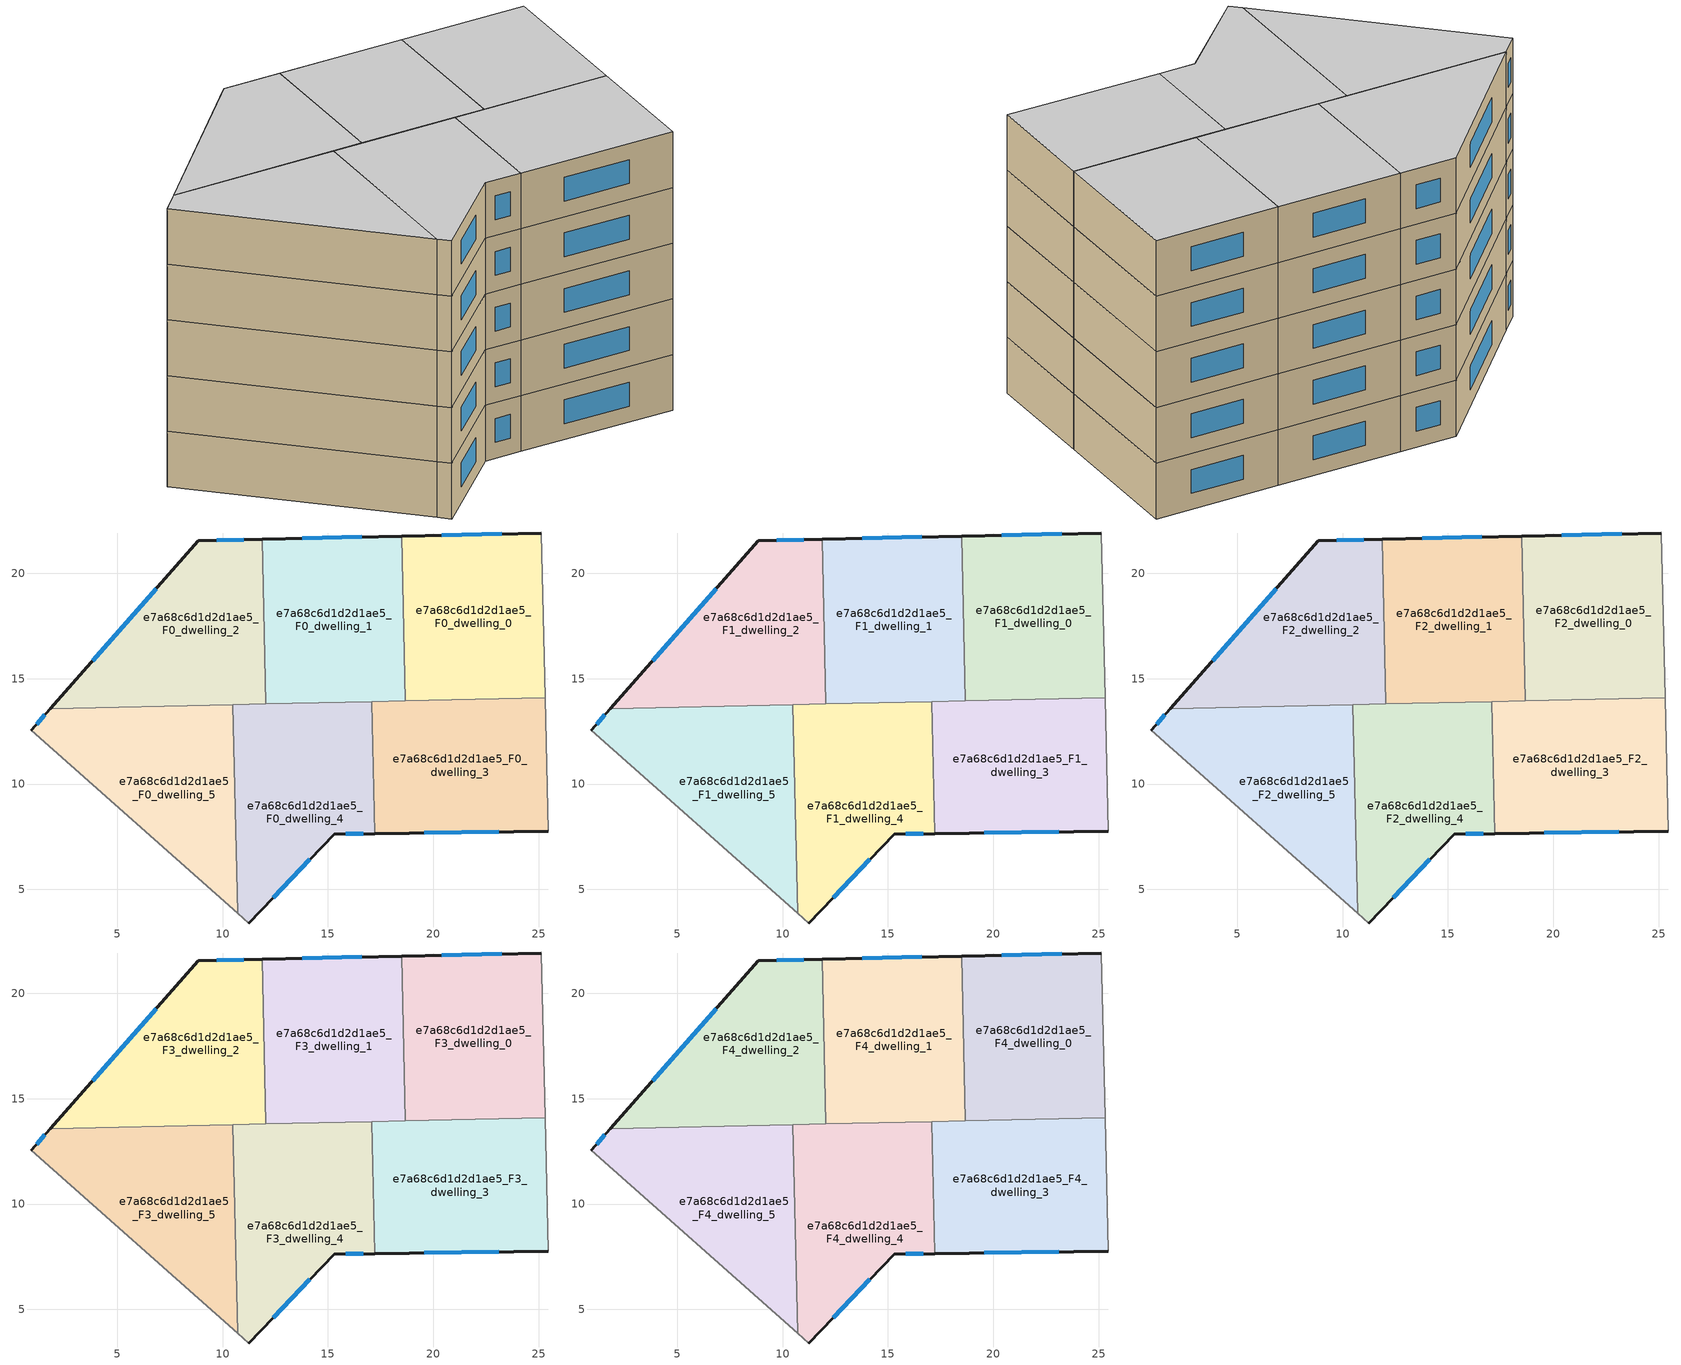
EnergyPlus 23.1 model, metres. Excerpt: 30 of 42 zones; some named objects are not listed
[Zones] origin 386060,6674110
e7a68c6d1d2d1ae5_F0_dwelling_0
 floor ground (EU_floor_Construction): 25.14,21.92 25.31,14.1 18.68,13.95 18.51,21.77 z0
 wall outside (EU_wall_Construction): 25.14,21.92 18.51,21.77 z0:3
 wall adiabatic (EU_wall_Construction): 25.31,14.1 25.14,21.92 z0:3
 wall to e7a68c6d1d2d1ae5_F0_dwelling_1 (EU_wall_Construction): 18.51,21.77 18.68,13.95 z0:3
 wall to e7a68c6d1d2d1ae5_F0_dwelling_3 (EU_wall_Construction): 18.68,13.95 25.31,14.1 z0:3
 window (EU_Window_Construction): 23.24,21.88 20.4,21.82 z0.86:2.14
e7a68c6d1d2d1ae5_F0_dwelling_1
 floor ground (EU_floor_Construction): 18.51,21.77 18.68,13.95 12.05,13.81 11.88,21.63 z0
 wall outside (EU_wall_Construction): 18.51,21.77 11.88,21.63 z0:3
 wall to e7a68c6d1d2d1ae5_F0_dwelling_2 (EU_wall_Construction): 11.88,21.63 12.05,13.81 z0:3
 wall to e7a68c6d1d2d1ae5_F0_dwelling_4 (EU_wall_Construction): 12.05,13.81 17.09,13.92 z0:3
 wall to e7a68c6d1d2d1ae5_F0_dwelling_3 (EU_wall_Construction): 17.09,13.92 18.68,13.95 z0:3
 window (EU_Window_Construction): 16.61,21.73 13.77,21.67 z0.86:2.14
e7a68c6d1d2d1ae5_F0_dwelling_2
 floor ground (EU_floor_Construction): 11.88,21.63 12.05,13.81 1.82,13.58 8.85,21.56 z0
 wall outside (EU_wall_Construction): 11.88,21.63 8.85,21.56 1.82,13.58 z0:3
 wall to e7a68c6d1d2d1ae5_F0_dwelling_5 (EU_wall_Construction): 1.82,13.58 10.49,13.77 z0:3
 wall to e7a68c6d1d2d1ae5_F0_dwelling_4 (EU_wall_Construction): 10.49,13.77 12.05,13.81 z0:3
 window (EU_Window_Construction): 6.84,19.28 3.83,15.86 / 11.01,21.61 9.71,21.58 z0.86:2.14
e7a68c6d1d2d1ae5_F0_dwelling_3
 floor ground (EU_floor_Construction): 25.31,14.1 25.45,7.76 17.23,7.65 17.09,13.92 z0
 wall outside (EU_wall_Construction): 17.23,7.65 25.45,7.76 z0:3
 wall adiabatic (EU_wall_Construction): 25.45,7.76 25.31,14.1 z0:3
 wall to e7a68c6d1d2d1ae5_F0_dwelling_4 (EU_wall_Construction): 17.09,13.92 17.23,7.65 z0:3
 window (EU_Window_Construction): 19.58,7.68 23.1,7.73 z0.86:2.14
e7a68c6d1d2d1ae5_F0_dwelling_4
 floor ground (EU_floor_Construction): 17.09,13.92 17.23,7.65 15.3,7.62 11.23,3.4 10.71,3.87 10.49,13.77 z0
 wall outside (EU_wall_Construction): 11.23,3.4 15.3,7.62 17.23,7.65 z0:3
 wall to e7a68c6d1d2d1ae5_F0_dwelling_5 (EU_wall_Construction): 10.49,13.77 10.71,3.87 z0:3
 wall adiabatic (EU_wall_Construction): 10.71,3.87 11.23,3.4 z0:3
 window (EU_Window_Construction): 15.85,7.63 16.68,7.64 / 12.4,4.61 14.14,6.42 z0.86:2.14
e7a68c6d1d2d1ae5_F0_dwelling_5
 floor ground (EU_floor_Construction): 10.49,13.77 10.71,3.87 0.92,12.56 1.82,13.58 z0
 wall outside (EU_wall_Construction): 1.82,13.58 0.92,12.56 z0:3
 wall adiabatic (EU_wall_Construction): 0.92,12.56 10.71,3.87 z0:3
 window (EU_Window_Construction): 1.56,13.29 1.18,12.85 z0.86:2.14
e7a68c6d1d2d1ae5_F1_dwelling_0
 floor to e7a68c6d1d2d1ae5_F0_dwelling_0 (EU_floor_Construction): 25.14,21.92 25.31,14.1 18.68,13.95 18.51,21.77 z3
 wall outside (EU_wall_Construction): 25.14,21.92 18.51,21.77 z3:6
 wall adiabatic (EU_wall_Construction): 25.31,14.1 25.14,21.92 z3:6
 wall to e7a68c6d1d2d1ae5_F1_dwelling_1 (EU_wall_Construction): 18.51,21.77 18.68,13.95 z3:6
 wall to e7a68c6d1d2d1ae5_F1_dwelling_3 (EU_wall_Construction): 18.68,13.95 25.31,14.1 z3:6
 window (EU_Window_Construction): 23.24,21.88 20.4,21.82 z3.86:5.14
e7a68c6d1d2d1ae5_F1_dwelling_1
 floor to e7a68c6d1d2d1ae5_F0_dwelling_1 (EU_floor_Construction): 18.51,21.77 18.68,13.95 12.05,13.81 11.88,21.63 z3
 wall outside (EU_wall_Construction): 18.51,21.77 11.88,21.63 z3:6
 wall to e7a68c6d1d2d1ae5_F1_dwelling_2 (EU_wall_Construction): 11.88,21.63 12.05,13.81 z3:6
 wall to e7a68c6d1d2d1ae5_F1_dwelling_4 (EU_wall_Construction): 12.05,13.81 17.09,13.92 z3:6
 wall to e7a68c6d1d2d1ae5_F1_dwelling_3 (EU_wall_Construction): 17.09,13.92 18.68,13.95 z3:6
 window (EU_Window_Construction): 16.61,21.73 13.77,21.67 z3.86:5.14
e7a68c6d1d2d1ae5_F1_dwelling_2
 floor to e7a68c6d1d2d1ae5_F0_dwelling_2 (EU_floor_Construction): 11.88,21.63 12.05,13.81 1.82,13.58 8.85,21.56 z3
 wall outside (EU_wall_Construction): 11.88,21.63 8.85,21.56 1.82,13.58 z3:6
 wall to e7a68c6d1d2d1ae5_F1_dwelling_5 (EU_wall_Construction): 1.82,13.58 10.49,13.77 z3:6
 wall to e7a68c6d1d2d1ae5_F1_dwelling_4 (EU_wall_Construction): 10.49,13.77 12.05,13.81 z3:6
 window (EU_Window_Construction): 6.84,19.28 3.83,15.86 / 11.01,21.61 9.71,21.58 z3.86:5.14
e7a68c6d1d2d1ae5_F1_dwelling_3
 floor to e7a68c6d1d2d1ae5_F0_dwelling_3 (EU_floor_Construction): 25.31,14.1 25.45,7.76 17.23,7.65 17.09,13.92 z3
 wall outside (EU_wall_Construction): 17.23,7.65 25.45,7.76 z3:6
 wall adiabatic (EU_wall_Construction): 25.45,7.76 25.31,14.1 z3:6
 wall to e7a68c6d1d2d1ae5_F1_dwelling_4 (EU_wall_Construction): 17.09,13.92 17.23,7.65 z3:6
 window (EU_Window_Construction): 19.58,7.68 23.1,7.73 z3.86:5.14
e7a68c6d1d2d1ae5_F1_dwelling_4
 floor to e7a68c6d1d2d1ae5_F0_dwelling_4 (EU_floor_Construction): 17.09,13.92 17.23,7.65 15.3,7.62 11.23,3.4 10.71,3.87 10.49,13.77 z3
 wall outside (EU_wall_Construction): 11.23,3.4 15.3,7.62 17.23,7.65 z3:6
 wall to e7a68c6d1d2d1ae5_F1_dwelling_5 (EU_wall_Construction): 10.49,13.77 10.71,3.87 z3:6
 wall adiabatic (EU_wall_Construction): 10.71,3.87 11.23,3.4 z3:6
 window (EU_Window_Construction): 15.85,7.63 16.68,7.64 / 12.4,4.61 14.14,6.42 z3.86:5.14
e7a68c6d1d2d1ae5_F1_dwelling_5
 floor to e7a68c6d1d2d1ae5_F0_dwelling_5 (EU_floor_Construction): 10.49,13.77 10.71,3.87 0.92,12.56 1.82,13.58 z3
 wall outside (EU_wall_Construction): 1.82,13.58 0.92,12.56 z3:6
 wall adiabatic (EU_wall_Construction): 0.92,12.56 10.71,3.87 z3:6
 window (EU_Window_Construction): 1.56,13.29 1.18,12.85 z3.86:5.14
e7a68c6d1d2d1ae5_F2_dwelling_0
 floor to e7a68c6d1d2d1ae5_F1_dwelling_0 (EU_floor_Construction): 25.14,21.92 25.31,14.1 18.68,13.95 18.51,21.77 z6
 wall outside (EU_wall_Construction): 25.14,21.92 18.51,21.77 z6:9
 wall adiabatic (EU_wall_Construction): 25.31,14.1 25.14,21.92 z6:9
 wall to e7a68c6d1d2d1ae5_F2_dwelling_1 (EU_wall_Construction): 18.51,21.77 18.68,13.95 z6:9
 wall to e7a68c6d1d2d1ae5_F2_dwelling_3 (EU_wall_Construction): 18.68,13.95 25.31,14.1 z6:9
 window (EU_Window_Construction): 23.24,21.88 20.4,21.82 z6.86:8.14
e7a68c6d1d2d1ae5_F2_dwelling_1
 floor to e7a68c6d1d2d1ae5_F1_dwelling_1 (EU_floor_Construction): 18.51,21.77 18.68,13.95 12.05,13.81 11.88,21.63 z6
 wall outside (EU_wall_Construction): 18.51,21.77 11.88,21.63 z6:9
 wall to e7a68c6d1d2d1ae5_F2_dwelling_2 (EU_wall_Construction): 11.88,21.63 12.05,13.81 z6:9
 wall to e7a68c6d1d2d1ae5_F2_dwelling_4 (EU_wall_Construction): 12.05,13.81 17.09,13.92 z6:9
 wall to e7a68c6d1d2d1ae5_F2_dwelling_3 (EU_wall_Construction): 17.09,13.92 18.68,13.95 z6:9
 window (EU_Window_Construction): 16.61,21.73 13.77,21.67 z6.86:8.14
e7a68c6d1d2d1ae5_F2_dwelling_2
 floor to e7a68c6d1d2d1ae5_F1_dwelling_2 (EU_floor_Construction): 11.88,21.63 12.05,13.81 1.82,13.58 8.85,21.56 z6
 wall outside (EU_wall_Construction): 11.88,21.63 8.85,21.56 1.82,13.58 z6:9
 wall to e7a68c6d1d2d1ae5_F2_dwelling_5 (EU_wall_Construction): 1.82,13.58 10.49,13.77 z6:9
 wall to e7a68c6d1d2d1ae5_F2_dwelling_4 (EU_wall_Construction): 10.49,13.77 12.05,13.81 z6:9
 window (EU_Window_Construction): 6.84,19.28 3.83,15.86 / 11.01,21.61 9.71,21.58 z6.86:8.14
e7a68c6d1d2d1ae5_F2_dwelling_3
 floor to e7a68c6d1d2d1ae5_F1_dwelling_3 (EU_floor_Construction): 25.31,14.1 25.45,7.76 17.23,7.65 17.09,13.92 z6
 wall outside (EU_wall_Construction): 17.23,7.65 25.45,7.76 z6:9
 wall adiabatic (EU_wall_Construction): 25.45,7.76 25.31,14.1 z6:9
 wall to e7a68c6d1d2d1ae5_F2_dwelling_4 (EU_wall_Construction): 17.09,13.92 17.23,7.65 z6:9
 window (EU_Window_Construction): 19.58,7.68 23.1,7.73 z6.86:8.14
e7a68c6d1d2d1ae5_F2_dwelling_4
 floor to e7a68c6d1d2d1ae5_F1_dwelling_4 (EU_floor_Construction): 17.09,13.92 17.23,7.65 15.3,7.62 11.23,3.4 10.71,3.87 10.49,13.77 z6
 wall outside (EU_wall_Construction): 11.23,3.4 15.3,7.62 17.23,7.65 z6:9
 wall to e7a68c6d1d2d1ae5_F2_dwelling_5 (EU_wall_Construction): 10.49,13.77 10.71,3.87 z6:9
 wall adiabatic (EU_wall_Construction): 10.71,3.87 11.23,3.4 z6:9
 window (EU_Window_Construction): 15.85,7.63 16.68,7.64 / 12.4,4.61 14.14,6.42 z6.86:8.14
e7a68c6d1d2d1ae5_F2_dwelling_5
 floor to e7a68c6d1d2d1ae5_F1_dwelling_5 (EU_floor_Construction): 10.49,13.77 10.71,3.87 0.92,12.56 1.82,13.58 z6
 wall outside (EU_wall_Construction): 1.82,13.58 0.92,12.56 z6:9
 wall adiabatic (EU_wall_Construction): 0.92,12.56 10.71,3.87 z6:9
 window (EU_Window_Construction): 1.56,13.29 1.18,12.85 z6.86:8.14
e7a68c6d1d2d1ae5_F3_dwelling_0
 floor to e7a68c6d1d2d1ae5_F2_dwelling_0 (EU_floor_Construction): 25.14,21.92 25.31,14.1 18.68,13.95 18.51,21.77 z9
 wall outside (EU_wall_Construction): 25.14,21.92 18.51,21.77 z9:12
 wall adiabatic (EU_wall_Construction): 25.31,14.1 25.14,21.92 z9:12
 wall to e7a68c6d1d2d1ae5_F3_dwelling_1 (EU_wall_Construction): 18.51,21.77 18.68,13.95 z9:12
 wall to e7a68c6d1d2d1ae5_F3_dwelling_3 (EU_wall_Construction): 18.68,13.95 25.31,14.1 z9:12
 window (EU_Window_Construction): 23.24,21.88 20.4,21.82 z9.86:11.14
e7a68c6d1d2d1ae5_F3_dwelling_1
 floor to e7a68c6d1d2d1ae5_F2_dwelling_1 (EU_floor_Construction): 18.51,21.77 18.68,13.95 12.05,13.81 11.88,21.63 z9
 wall outside (EU_wall_Construction): 18.51,21.77 11.88,21.63 z9:12
 wall to e7a68c6d1d2d1ae5_F3_dwelling_2 (EU_wall_Construction): 11.88,21.63 12.05,13.81 z9:12
 wall to e7a68c6d1d2d1ae5_F3_dwelling_4 (EU_wall_Construction): 12.05,13.81 17.09,13.92 z9:12
 wall to e7a68c6d1d2d1ae5_F3_dwelling_3 (EU_wall_Construction): 17.09,13.92 18.68,13.95 z9:12
 window (EU_Window_Construction): 16.61,21.73 13.77,21.67 z9.86:11.14
e7a68c6d1d2d1ae5_F3_dwelling_2
 floor to e7a68c6d1d2d1ae5_F2_dwelling_2 (EU_floor_Construction): 11.88,21.63 12.05,13.81 1.82,13.58 8.85,21.56 z9
 wall outside (EU_wall_Construction): 11.88,21.63 8.85,21.56 1.82,13.58 z9:12
 wall to e7a68c6d1d2d1ae5_F3_dwelling_5 (EU_wall_Construction): 1.82,13.58 10.49,13.77 z9:12
 wall to e7a68c6d1d2d1ae5_F3_dwelling_4 (EU_wall_Construction): 10.49,13.77 12.05,13.81 z9:12
 window (EU_Window_Construction): 6.84,19.28 3.83,15.86 / 11.01,21.61 9.71,21.58 z9.86:11.14
e7a68c6d1d2d1ae5_F3_dwelling_3
 floor to e7a68c6d1d2d1ae5_F2_dwelling_3 (EU_floor_Construction): 25.31,14.1 25.45,7.76 17.23,7.65 17.09,13.92 z9
 wall outside (EU_wall_Construction): 17.23,7.65 25.45,7.76 z9:12
 wall adiabatic (EU_wall_Construction): 25.45,7.76 25.31,14.1 z9:12
 wall to e7a68c6d1d2d1ae5_F3_dwelling_4 (EU_wall_Construction): 17.09,13.92 17.23,7.65 z9:12
 window (EU_Window_Construction): 19.58,7.68 23.1,7.73 z9.86:11.14
e7a68c6d1d2d1ae5_F3_dwelling_4
 floor to e7a68c6d1d2d1ae5_F2_dwelling_4 (EU_floor_Construction): 17.09,13.92 17.23,7.65 15.3,7.62 11.23,3.4 10.71,3.87 10.49,13.77 z9
 wall outside (EU_wall_Construction): 11.23,3.4 15.3,7.62 17.23,7.65 z9:12
 wall to e7a68c6d1d2d1ae5_F3_dwelling_5 (EU_wall_Construction): 10.49,13.77 10.71,3.87 z9:12
 wall adiabatic (EU_wall_Construction): 10.71,3.87 11.23,3.4 z9:12
 window (EU_Window_Construction): 15.85,7.63 16.68,7.64 / 12.4,4.61 14.14,6.42 z9.86:11.14
e7a68c6d1d2d1ae5_F3_dwelling_5
 floor to e7a68c6d1d2d1ae5_F2_dwelling_5 (EU_floor_Construction): 10.49,13.77 10.71,3.87 0.92,12.56 1.82,13.58 z9
 wall outside (EU_wall_Construction): 1.82,13.58 0.92,12.56 z9:12
 wall adiabatic (EU_wall_Construction): 0.92,12.56 10.71,3.87 z9:12
 window (EU_Window_Construction): 1.56,13.29 1.18,12.85 z9.86:11.14
e7a68c6d1d2d1ae5_F4_dwelling_0
 floor to e7a68c6d1d2d1ae5_F3_dwelling_0 (EU_floor_Construction): 25.14,21.92 25.31,14.1 18.68,13.95 18.51,21.77 z12
 wall outside (EU_wall_Construction): 25.14,21.92 18.51,21.77 z12:15
 wall adiabatic (EU_wall_Construction): 25.31,14.1 25.14,21.92 z12:15
 wall to e7a68c6d1d2d1ae5_F4_dwelling_1 (EU_wall_Construction): 18.51,21.77 18.68,13.95 z12:15
 wall to e7a68c6d1d2d1ae5_F4_dwelling_3 (EU_wall_Construction): 18.68,13.95 25.31,14.1 z12:15
 window (EU_Window_Construction): 23.24,21.88 20.4,21.82 z12.86:14.14
 ceiling to e7a68c6d1d2d1ae5_F5_dwelling_0 (EU_floor_Construction): 25.31,14.1 25.14,21.92 18.51,21.77 18.68,13.95 z15
e7a68c6d1d2d1ae5_F4_dwelling_1
 floor to e7a68c6d1d2d1ae5_F3_dwelling_1 (EU_floor_Construction): 18.51,21.77 18.68,13.95 12.05,13.81 11.88,21.63 z12
 wall outside (EU_wall_Construction): 18.51,21.77 11.88,21.63 z12:15
 wall to e7a68c6d1d2d1ae5_F4_dwelling_2 (EU_wall_Construction): 11.88,21.63 12.05,13.81 z12:15
 wall to e7a68c6d1d2d1ae5_F4_dwelling_4 (EU_wall_Construction): 12.05,13.81 17.09,13.92 z12:15
 wall to e7a68c6d1d2d1ae5_F4_dwelling_3 (EU_wall_Construction): 17.09,13.92 18.68,13.95 z12:15
 window (EU_Window_Construction): 16.61,21.73 13.77,21.67 z12.86:14.14
 ceiling to e7a68c6d1d2d1ae5_F5_dwelling_1 (EU_floor_Construction): 18.68,13.95 18.51,21.77 11.88,21.63 12.05,13.81 z15
e7a68c6d1d2d1ae5_F4_dwelling_2
 floor to e7a68c6d1d2d1ae5_F3_dwelling_2 (EU_floor_Construction): 11.88,21.63 12.05,13.81 1.82,13.58 8.85,21.56 z12
 wall outside (EU_wall_Construction): 11.88,21.63 8.85,21.56 1.82,13.58 z12:15
 wall to e7a68c6d1d2d1ae5_F4_dwelling_5 (EU_wall_Construction): 1.82,13.58 10.49,13.77 z12:15
 wall to e7a68c6d1d2d1ae5_F4_dwelling_4 (EU_wall_Construction): 10.49,13.77 12.05,13.81 z12:15
 window (EU_Window_Construction): 6.84,19.28 3.83,15.86 / 11.01,21.61 9.71,21.58 z12.86:14.14
 ceiling to e7a68c6d1d2d1ae5_F5_dwelling_2 (EU_floor_Construction): 12.05,13.81 11.88,21.63 8.85,21.56 1.82,13.58 z15
e7a68c6d1d2d1ae5_F4_dwelling_3
 floor to e7a68c6d1d2d1ae5_F3_dwelling_3 (EU_floor_Construction): 25.31,14.1 25.45,7.76 17.23,7.65 17.09,13.92 z12
 wall outside (EU_wall_Construction): 17.23,7.65 25.45,7.76 z12:15
 wall adiabatic (EU_wall_Construction): 25.45,7.76 25.31,14.1 z12:15
 wall to e7a68c6d1d2d1ae5_F4_dwelling_4 (EU_wall_Construction): 17.09,13.92 17.23,7.65 z12:15
 window (EU_Window_Construction): 19.58,7.68 23.1,7.73 z12.86:14.14
 ceiling to e7a68c6d1d2d1ae5_F5_dwelling_3 (EU_floor_Construction): 25.45,7.76 25.31,14.1 17.09,13.92 17.23,7.65 z15
e7a68c6d1d2d1ae5_F4_dwelling_4
 floor to e7a68c6d1d2d1ae5_F3_dwelling_4 (EU_floor_Construction): 17.09,13.92 17.23,7.65 15.3,7.62 11.23,3.4 10.71,3.87 10.49,13.77 z12
 wall outside (EU_wall_Construction): 11.23,3.4 15.3,7.62 17.23,7.65 z12:15
 wall to e7a68c6d1d2d1ae5_F4_dwelling_5 (EU_wall_Construction): 10.49,13.77 10.71,3.87 z12:15
 wall adiabatic (EU_wall_Construction): 10.71,3.87 11.23,3.4 z12:15
 window (EU_Window_Construction): 15.85,7.63 16.68,7.64 / 12.4,4.61 14.14,6.42 z12.86:14.14
 ceiling to e7a68c6d1d2d1ae5_F5_dwelling_4 (EU_floor_Construction): 17.23,7.65 17.09,13.92 10.49,13.77 10.71,3.87 11.23,3.4 15.3,7.62 z15
e7a68c6d1d2d1ae5_F4_dwelling_5
 floor to e7a68c6d1d2d1ae5_F3_dwelling_5 (EU_floor_Construction): 10.49,13.77 10.71,3.87 0.92,12.56 1.82,13.58 z12
 wall outside (EU_wall_Construction): 1.82,13.58 0.92,12.56 z12:15
 wall adiabatic (EU_wall_Construction): 0.92,12.56 10.71,3.87 z12:15
 window (EU_Window_Construction): 1.56,13.29 1.18,12.85 z12.86:14.14
 ceiling to e7a68c6d1d2d1ae5_F5_dwelling_5 (EU_floor_Construction): 10.71,3.87 10.49,13.77 1.82,13.58 0.92,12.56 z15
[Building]
EU S2 Campaign: North Axis=0; Terrain=City; Solar Distribution=FullExterior
[Site:Location]
Helsinki-Vantaa.AP: Latitude=60.317; Longitude=24.963; Time Zone=2; Elevation=54.6
[SizingPeriod:WeatherFileDays]
AnnualSizingPeriod: Begin Month=1; Begin Day of Month=1; End Month=12; End Day of Month=31; Day of Week for Start Day=Monday; Use Weather File Daylight Saving Period=No; Use Weather File Rain and Snow Indicators=No
[MATERIAL]
EU_InternalMass_Material: Roughness=MediumRough; Thickness=0.1; Conductivity=1; Density=1800; Specific Heat=900; Thermal Absorptance=0.9; Solar Absorptance=0.7; Visible Absorptance=0.7
[MATERIAL:NOMASS] Roughness=MediumRough; Thermal Absorptance=0.9; Solar Absorptance=0.7; Visible Absorptance=0.7
Name | Thermal Resistance
EU_wall_NoMass | 1.10183
EU_floor_NoMass | 1.70606
[WINDOWMATERIAL:SIMPLEGLAZINGSYSTEM]
EU_Window_SimpleGlazing: UFactor=3.11035; Solar Heat Gain Coefficient=0.8; Visible Transmittance=0.8
[CONSTRUCTION]
EU_wall_Construction: EU_wall_NoMass
EU_floor_Construction: EU_floor_NoMass
EU_Window_Construction: EU_Window_SimpleGlazing
EU_InternalMass_Construction: EU_InternalMass_Material
[ZONE] Type=1; Multiplier=1; Ceiling Height=autocalculate; Floor Area=autocalculate; Part of Total Floor Area=Yes
Name | Volume
e7a68c6d1d2d1ae5_F0_dwelling_0; e7a68c6d1d2d1ae5_F1_dwelling_0; e7a68c6d1d2d1ae5_F2_dwelling_0; e7a68c6d1d2d1ae5_F3_dwelling_0; e7a68c6d1d2d1ae5_F4_dwelling_0; e7a68c6d1d2d1ae5_F0_dwelling_5; e7a68c6d1d2d1ae5_F1_dwelling_5; e7a68c6d1d2d1ae5_F2_dwelling_5; e7a68c6d1d2d1ae5_F3_dwelling_5; e7a68c6d1d2d1ae5_F4_dwelling_5 | 155.651
e7a68c6d1d2d1ae5_F0_dwelling_1; e7a68c6d1d2d1ae5_F1_dwelling_1; e7a68c6d1d2d1ae5_F2_dwelling_1; e7a68c6d1d2d1ae5_F3_dwelling_1; e7a68c6d1d2d1ae5_F4_dwelling_1 | 155.661
e7a68c6d1d2d1ae5_F0_dwelling_2; e7a68c6d1d2d1ae5_F1_dwelling_2; e7a68c6d1d2d1ae5_F2_dwelling_2; e7a68c6d1d2d1ae5_F3_dwelling_2; e7a68c6d1d2d1ae5_F4_dwelling_2; e7a68c6d1d2d1ae5_F0_dwelling_4; e7a68c6d1d2d1ae5_F1_dwelling_4; e7a68c6d1d2d1ae5_F2_dwelling_4; e7a68c6d1d2d1ae5_F3_dwelling_4; e7a68c6d1d2d1ae5_F4_dwelling_4 | 155.667
e7a68c6d1d2d1ae5_F0_dwelling_3; e7a68c6d1d2d1ae5_F1_dwelling_3; e7a68c6d1d2d1ae5_F2_dwelling_3; e7a68c6d1d2d1ae5_F3_dwelling_3; e7a68c6d1d2d1ae5_F4_dwelling_3 | 155.659
[INTERNALMASS] Construction=EU_InternalMass_Construction
Name | Zone or ZoneList | Surface Area
e7a68c6d1d2d1ae5_F0_dwelling_0_EU_InternalMass | e7a68c6d1d2d1ae5_F0_dwelling_0 | 51.8834
e7a68c6d1d2d1ae5_F0_dwelling_1_EU_InternalMass | e7a68c6d1d2d1ae5_F0_dwelling_1 | 51.8866
e7a68c6d1d2d1ae5_F0_dwelling_2_EU_InternalMass | e7a68c6d1d2d1ae5_F0_dwelling_2 | 51.8892
e7a68c6d1d2d1ae5_F0_dwelling_3_EU_InternalMass | e7a68c6d1d2d1ae5_F0_dwelling_3 | 51.8865
e7a68c6d1d2d1ae5_F0_dwelling_4_EU_InternalMass | e7a68c6d1d2d1ae5_F0_dwelling_4 | 51.8896
e7a68c6d1d2d1ae5_F0_dwelling_5_EU_InternalMass | e7a68c6d1d2d1ae5_F0_dwelling_5 | 51.8835
e7a68c6d1d2d1ae5_F1_dwelling_0_EU_InternalMass | e7a68c6d1d2d1ae5_F1_dwelling_0 | 51.8834
e7a68c6d1d2d1ae5_F1_dwelling_1_EU_InternalMass | e7a68c6d1d2d1ae5_F1_dwelling_1 | 51.8866
e7a68c6d1d2d1ae5_F1_dwelling_2_EU_InternalMass | e7a68c6d1d2d1ae5_F1_dwelling_2 | 51.8892
e7a68c6d1d2d1ae5_F1_dwelling_3_EU_InternalMass | e7a68c6d1d2d1ae5_F1_dwelling_3 | 51.8865
e7a68c6d1d2d1ae5_F1_dwelling_4_EU_InternalMass | e7a68c6d1d2d1ae5_F1_dwelling_4 | 51.8896
e7a68c6d1d2d1ae5_F1_dwelling_5_EU_InternalMass | e7a68c6d1d2d1ae5_F1_dwelling_5 | 51.8835
e7a68c6d1d2d1ae5_F2_dwelling_0_EU_InternalMass | e7a68c6d1d2d1ae5_F2_dwelling_0 | 51.8834
e7a68c6d1d2d1ae5_F2_dwelling_1_EU_InternalMass | e7a68c6d1d2d1ae5_F2_dwelling_1 | 51.8866
e7a68c6d1d2d1ae5_F2_dwelling_2_EU_InternalMass | e7a68c6d1d2d1ae5_F2_dwelling_2 | 51.8892
e7a68c6d1d2d1ae5_F2_dwelling_3_EU_InternalMass | e7a68c6d1d2d1ae5_F2_dwelling_3 | 51.8865
e7a68c6d1d2d1ae5_F2_dwelling_4_EU_InternalMass | e7a68c6d1d2d1ae5_F2_dwelling_4 | 51.8896
e7a68c6d1d2d1ae5_F2_dwelling_5_EU_InternalMass | e7a68c6d1d2d1ae5_F2_dwelling_5 | 51.8835
e7a68c6d1d2d1ae5_F3_dwelling_0_EU_InternalMass | e7a68c6d1d2d1ae5_F3_dwelling_0 | 51.8834
e7a68c6d1d2d1ae5_F3_dwelling_1_EU_InternalMass | e7a68c6d1d2d1ae5_F3_dwelling_1 | 51.8866
e7a68c6d1d2d1ae5_F3_dwelling_2_EU_InternalMass | e7a68c6d1d2d1ae5_F3_dwelling_2 | 51.8892
e7a68c6d1d2d1ae5_F3_dwelling_3_EU_InternalMass | e7a68c6d1d2d1ae5_F3_dwelling_3 | 51.8865
e7a68c6d1d2d1ae5_F3_dwelling_4_EU_InternalMass | e7a68c6d1d2d1ae5_F3_dwelling_4 | 51.8896
e7a68c6d1d2d1ae5_F3_dwelling_5_EU_InternalMass | e7a68c6d1d2d1ae5_F3_dwelling_5 | 51.8835
e7a68c6d1d2d1ae5_F4_dwelling_0_EU_InternalMass | e7a68c6d1d2d1ae5_F4_dwelling_0 | 51.8834
e7a68c6d1d2d1ae5_F4_dwelling_1_EU_InternalMass | e7a68c6d1d2d1ae5_F4_dwelling_1 | 51.8866
e7a68c6d1d2d1ae5_F4_dwelling_2_EU_InternalMass | e7a68c6d1d2d1ae5_F4_dwelling_2 | 51.8892
e7a68c6d1d2d1ae5_F4_dwelling_3_EU_InternalMass | e7a68c6d1d2d1ae5_F4_dwelling_3 | 51.8865
e7a68c6d1d2d1ae5_F4_dwelling_4_EU_InternalMass | e7a68c6d1d2d1ae5_F4_dwelling_4 | 51.8896
e7a68c6d1d2d1ae5_F4_dwelling_5_EU_InternalMass | e7a68c6d1d2d1ae5_F4_dwelling_5 | 51.8835
[OTHEREQUIPMENT] Fuel Type=Electricity; Design Level Calculation Method=Watts/Area; Power per Zone Floor Area=1; Fraction Latent=0; Fraction Radiant=0; Fraction Lost=0; Carbon Dioxide Generation Rate=0; EndUse Subcategory=EU_Step8_InternalGains
Name | Zone or ZoneList or Space or SpaceList | Schedule
EU_Step8_InternalGain_e7a68c6d1d2d1ae5_F0_dwelling_0_f000 | e7a68c6d1d2d1ae5_F0_dwelling_0 | EU_Step8_GainSchedule_e7a68c6d1d2d1ae5_F0_dwelling_0_f000
EU_Step8_InternalGain_e7a68c6d1d2d1ae5_F0_dwelling_1_f000 | e7a68c6d1d2d1ae5_F0_dwelling_1 | EU_Step8_GainSchedule_e7a68c6d1d2d1ae5_F0_dwelling_1_f000
EU_Step8_InternalGain_e7a68c6d1d2d1ae5_F0_dwelling_2_f000 | e7a68c6d1d2d1ae5_F0_dwelling_2 | EU_Step8_GainSchedule_e7a68c6d1d2d1ae5_F0_dwelling_2_f000
EU_Step8_InternalGain_e7a68c6d1d2d1ae5_F0_dwelling_3_f000 | e7a68c6d1d2d1ae5_F0_dwelling_3 | EU_Step8_GainSchedule_e7a68c6d1d2d1ae5_F0_dwelling_3_f000
EU_Step8_InternalGain_e7a68c6d1d2d1ae5_F0_dwelling_4_f000 | e7a68c6d1d2d1ae5_F0_dwelling_4 | EU_Step8_GainSchedule_e7a68c6d1d2d1ae5_F0_dwelling_4_f000
EU_Step8_InternalGain_e7a68c6d1d2d1ae5_F0_dwelling_5_f000 | e7a68c6d1d2d1ae5_F0_dwelling_5 | EU_Step8_GainSchedule_e7a68c6d1d2d1ae5_F0_dwelling_5_f000
EU_Step8_InternalGain_e7a68c6d1d2d1ae5_F1_dwelling_0_f000 | e7a68c6d1d2d1ae5_F1_dwelling_0 | EU_Step8_GainSchedule_e7a68c6d1d2d1ae5_F1_dwelling_0_f000
EU_Step8_InternalGain_e7a68c6d1d2d1ae5_F1_dwelling_1_f000 | e7a68c6d1d2d1ae5_F1_dwelling_1 | EU_Step8_GainSchedule_e7a68c6d1d2d1ae5_F1_dwelling_1_f000
EU_Step8_InternalGain_e7a68c6d1d2d1ae5_F1_dwelling_2_f000 | e7a68c6d1d2d1ae5_F1_dwelling_2 | EU_Step8_GainSchedule_e7a68c6d1d2d1ae5_F1_dwelling_2_f000
EU_Step8_InternalGain_e7a68c6d1d2d1ae5_F1_dwelling_3_f000 | e7a68c6d1d2d1ae5_F1_dwelling_3 | EU_Step8_GainSchedule_e7a68c6d1d2d1ae5_F1_dwelling_3_f000
EU_Step8_InternalGain_e7a68c6d1d2d1ae5_F1_dwelling_4_f000 | e7a68c6d1d2d1ae5_F1_dwelling_4 | EU_Step8_GainSchedule_e7a68c6d1d2d1ae5_F1_dwelling_4_f000
EU_Step8_InternalGain_e7a68c6d1d2d1ae5_F1_dwelling_5_f000 | e7a68c6d1d2d1ae5_F1_dwelling_5 | EU_Step8_GainSchedule_e7a68c6d1d2d1ae5_F1_dwelling_5_f000
EU_Step8_InternalGain_e7a68c6d1d2d1ae5_F2_dwelling_0_f000 | e7a68c6d1d2d1ae5_F2_dwelling_0 | EU_Step8_GainSchedule_e7a68c6d1d2d1ae5_F2_dwelling_0_f000
EU_Step8_InternalGain_e7a68c6d1d2d1ae5_F2_dwelling_1_f000 | e7a68c6d1d2d1ae5_F2_dwelling_1 | EU_Step8_GainSchedule_e7a68c6d1d2d1ae5_F2_dwelling_1_f000
EU_Step8_InternalGain_e7a68c6d1d2d1ae5_F2_dwelling_2_f000 | e7a68c6d1d2d1ae5_F2_dwelling_2 | EU_Step8_GainSchedule_e7a68c6d1d2d1ae5_F2_dwelling_2_f000
EU_Step8_InternalGain_e7a68c6d1d2d1ae5_F2_dwelling_3_f000 | e7a68c6d1d2d1ae5_F2_dwelling_3 | EU_Step8_GainSchedule_e7a68c6d1d2d1ae5_F2_dwelling_3_f000
EU_Step8_InternalGain_e7a68c6d1d2d1ae5_F2_dwelling_4_f000 | e7a68c6d1d2d1ae5_F2_dwelling_4 | EU_Step8_GainSchedule_e7a68c6d1d2d1ae5_F2_dwelling_4_f000
EU_Step8_InternalGain_e7a68c6d1d2d1ae5_F2_dwelling_5_f000 | e7a68c6d1d2d1ae5_F2_dwelling_5 | EU_Step8_GainSchedule_e7a68c6d1d2d1ae5_F2_dwelling_5_f000
EU_Step8_InternalGain_e7a68c6d1d2d1ae5_F3_dwelling_0_f000 | e7a68c6d1d2d1ae5_F3_dwelling_0 | EU_Step8_GainSchedule_e7a68c6d1d2d1ae5_F3_dwelling_0_f000
EU_Step8_InternalGain_e7a68c6d1d2d1ae5_F3_dwelling_1_f000 | e7a68c6d1d2d1ae5_F3_dwelling_1 | EU_Step8_GainSchedule_e7a68c6d1d2d1ae5_F3_dwelling_1_f000
EU_Step8_InternalGain_e7a68c6d1d2d1ae5_F3_dwelling_2_f000 | e7a68c6d1d2d1ae5_F3_dwelling_2 | EU_Step8_GainSchedule_e7a68c6d1d2d1ae5_F3_dwelling_2_f000
EU_Step8_InternalGain_e7a68c6d1d2d1ae5_F3_dwelling_3_f000 | e7a68c6d1d2d1ae5_F3_dwelling_3 | EU_Step8_GainSchedule_e7a68c6d1d2d1ae5_F3_dwelling_3_f000
EU_Step8_InternalGain_e7a68c6d1d2d1ae5_F3_dwelling_4_f000 | e7a68c6d1d2d1ae5_F3_dwelling_4 | EU_Step8_GainSchedule_e7a68c6d1d2d1ae5_F3_dwelling_4_f000
EU_Step8_InternalGain_e7a68c6d1d2d1ae5_F3_dwelling_5_f000 | e7a68c6d1d2d1ae5_F3_dwelling_5 | EU_Step8_GainSchedule_e7a68c6d1d2d1ae5_F3_dwelling_5_f000
EU_Step8_InternalGain_e7a68c6d1d2d1ae5_F4_dwelling_0_f000 | e7a68c6d1d2d1ae5_F4_dwelling_0 | EU_Step8_GainSchedule_e7a68c6d1d2d1ae5_F4_dwelling_0_f000
EU_Step8_InternalGain_e7a68c6d1d2d1ae5_F4_dwelling_1_f000 | e7a68c6d1d2d1ae5_F4_dwelling_1 | EU_Step8_GainSchedule_e7a68c6d1d2d1ae5_F4_dwelling_1_f000
EU_Step8_InternalGain_e7a68c6d1d2d1ae5_F4_dwelling_2_f000 | e7a68c6d1d2d1ae5_F4_dwelling_2 | EU_Step8_GainSchedule_e7a68c6d1d2d1ae5_F4_dwelling_2_f000
EU_Step8_InternalGain_e7a68c6d1d2d1ae5_F4_dwelling_3_f000 | e7a68c6d1d2d1ae5_F4_dwelling_3 | EU_Step8_GainSchedule_e7a68c6d1d2d1ae5_F4_dwelling_3_f000
EU_Step8_InternalGain_e7a68c6d1d2d1ae5_F4_dwelling_4_f000 | e7a68c6d1d2d1ae5_F4_dwelling_4 | EU_Step8_GainSchedule_e7a68c6d1d2d1ae5_F4_dwelling_4_f000
EU_Step8_InternalGain_e7a68c6d1d2d1ae5_F4_dwelling_5_f000 | e7a68c6d1d2d1ae5_F4_dwelling_5 | EU_Step8_GainSchedule_e7a68c6d1d2d1ae5_F4_dwelling_5_f000
[ZONEVENTILATION:DESIGNFLOWRATE] Schedule=EU_AlwaysOn; Design Flow Rate Calculation Method=AirChanges/Hour; Air Changes per Hour=0.756316; Ventilation Type=Natural; Fan Pressure Rise=0; Fan Total Efficiency=1; Constant Term Coefficient=1; Temperature Term Coefficient=0; Velocity Term Coefficient=0; Velocity Squared Term Coefficient=0; Minimum Indoor Temperature=-100; Maximum Indoor Temperature=100; Delta Temperature=-100; Minimum Outdoor Temperature=-100; Maximum Outdoor Temperature=100; Maximum Wind Speed=40
Name | Zone or ZoneList or Space or SpaceList
EU_ConstantAir_e7a68c6d1d2d1ae5_F0_dwelling_0 | e7a68c6d1d2d1ae5_F0_dwelling_0
EU_ConstantAir_e7a68c6d1d2d1ae5_F0_dwelling_1 | e7a68c6d1d2d1ae5_F0_dwelling_1
EU_ConstantAir_e7a68c6d1d2d1ae5_F0_dwelling_2 | e7a68c6d1d2d1ae5_F0_dwelling_2
EU_ConstantAir_e7a68c6d1d2d1ae5_F0_dwelling_3 | e7a68c6d1d2d1ae5_F0_dwelling_3
EU_ConstantAir_e7a68c6d1d2d1ae5_F0_dwelling_4 | e7a68c6d1d2d1ae5_F0_dwelling_4
EU_ConstantAir_e7a68c6d1d2d1ae5_F0_dwelling_5 | e7a68c6d1d2d1ae5_F0_dwelling_5
EU_ConstantAir_e7a68c6d1d2d1ae5_F1_dwelling_0 | e7a68c6d1d2d1ae5_F1_dwelling_0
EU_ConstantAir_e7a68c6d1d2d1ae5_F1_dwelling_1 | e7a68c6d1d2d1ae5_F1_dwelling_1
EU_ConstantAir_e7a68c6d1d2d1ae5_F1_dwelling_2 | e7a68c6d1d2d1ae5_F1_dwelling_2
EU_ConstantAir_e7a68c6d1d2d1ae5_F1_dwelling_3 | e7a68c6d1d2d1ae5_F1_dwelling_3
EU_ConstantAir_e7a68c6d1d2d1ae5_F1_dwelling_4 | e7a68c6d1d2d1ae5_F1_dwelling_4
EU_ConstantAir_e7a68c6d1d2d1ae5_F1_dwelling_5 | e7a68c6d1d2d1ae5_F1_dwelling_5
EU_ConstantAir_e7a68c6d1d2d1ae5_F2_dwelling_0 | e7a68c6d1d2d1ae5_F2_dwelling_0
EU_ConstantAir_e7a68c6d1d2d1ae5_F2_dwelling_1 | e7a68c6d1d2d1ae5_F2_dwelling_1
EU_ConstantAir_e7a68c6d1d2d1ae5_F2_dwelling_2 | e7a68c6d1d2d1ae5_F2_dwelling_2
EU_ConstantAir_e7a68c6d1d2d1ae5_F2_dwelling_3 | e7a68c6d1d2d1ae5_F2_dwelling_3
EU_ConstantAir_e7a68c6d1d2d1ae5_F2_dwelling_4 | e7a68c6d1d2d1ae5_F2_dwelling_4
EU_ConstantAir_e7a68c6d1d2d1ae5_F2_dwelling_5 | e7a68c6d1d2d1ae5_F2_dwelling_5
EU_ConstantAir_e7a68c6d1d2d1ae5_F3_dwelling_0 | e7a68c6d1d2d1ae5_F3_dwelling_0
EU_ConstantAir_e7a68c6d1d2d1ae5_F3_dwelling_1 | e7a68c6d1d2d1ae5_F3_dwelling_1
EU_ConstantAir_e7a68c6d1d2d1ae5_F3_dwelling_2 | e7a68c6d1d2d1ae5_F3_dwelling_2
EU_ConstantAir_e7a68c6d1d2d1ae5_F3_dwelling_3 | e7a68c6d1d2d1ae5_F3_dwelling_3
EU_ConstantAir_e7a68c6d1d2d1ae5_F3_dwelling_4 | e7a68c6d1d2d1ae5_F3_dwelling_4
EU_ConstantAir_e7a68c6d1d2d1ae5_F3_dwelling_5 | e7a68c6d1d2d1ae5_F3_dwelling_5
EU_ConstantAir_e7a68c6d1d2d1ae5_F4_dwelling_0 | e7a68c6d1d2d1ae5_F4_dwelling_0
EU_ConstantAir_e7a68c6d1d2d1ae5_F4_dwelling_1 | e7a68c6d1d2d1ae5_F4_dwelling_1
EU_ConstantAir_e7a68c6d1d2d1ae5_F4_dwelling_2 | e7a68c6d1d2d1ae5_F4_dwelling_2
EU_ConstantAir_e7a68c6d1d2d1ae5_F4_dwelling_3 | e7a68c6d1d2d1ae5_F4_dwelling_3
EU_ConstantAir_e7a68c6d1d2d1ae5_F4_dwelling_4 | e7a68c6d1d2d1ae5_F4_dwelling_4
EU_ConstantAir_e7a68c6d1d2d1ae5_F4_dwelling_5 | e7a68c6d1d2d1ae5_F4_dwelling_5
[HVACTEMPLATE:THERMOSTAT] Constant Heating Setpoint=20; Constant Cooling Setpoint=50
EU_HeatOnly_e7a68c6d1d2d1ae5_F0_dwelling_0; EU_HeatOnly_e7a68c6d1d2d1ae5_F0_dwelling_1; EU_HeatOnly_e7a68c6d1d2d1ae5_F0_dwelling_2; EU_HeatOnly_e7a68c6d1d2d1ae5_F0_dwelling_3; EU_HeatOnly_e7a68c6d1d2d1ae5_F0_dwelling_4; EU_HeatOnly_e7a68c6d1d2d1ae5_F0_dwelling_5; EU_HeatOnly_e7a68c6d1d2d1ae5_F1_dwelling_0; EU_HeatOnly_e7a68c6d1d2d1ae5_F1_dwelling_1; EU_HeatOnly_e7a68c6d1d2d1ae5_F1_dwelling_2; EU_HeatOnly_e7a68c6d1d2d1ae5_F1_dwelling_3; EU_HeatOnly_e7a68c6d1d2d1ae5_F1_dwelling_4; EU_HeatOnly_e7a68c6d1d2d1ae5_F1_dwelling_5; EU_HeatOnly_e7a68c6d1d2d1ae5_F2_dwelling_0; EU_HeatOnly_e7a68c6d1d2d1ae5_F2_dwelling_1; EU_HeatOnly_e7a68c6d1d2d1ae5_F2_dwelling_2; EU_HeatOnly_e7a68c6d1d2d1ae5_F2_dwelling_3; EU_HeatOnly_e7a68c6d1d2d1ae5_F2_dwelling_4; EU_HeatOnly_e7a68c6d1d2d1ae5_F2_dwelling_5; EU_HeatOnly_e7a68c6d1d2d1ae5_F3_dwelling_0; EU_HeatOnly_e7a68c6d1d2d1ae5_F3_dwelling_1; EU_HeatOnly_e7a68c6d1d2d1ae5_F3_dwelling_2
[HVACTEMPLATE:ZONE:IDEALLOADSAIRSYSTEM] System Availability Schedule=EU_AlwaysOn; Maximum Heating Supply Air Temperature=50; Minimum Cooling Supply Air Temperature=13; Maximum Heating Supply Air Humidity Ratio=0.0156; Minimum Cooling Supply Air Humidity Ratio=0.0077; Heating Limit=NoLimit; Cooling Limit=NoLimit; Heating Availability Schedule=EU_AlwaysOn; Cooling Availability Schedule=EU_CoolingOff; Dehumidification Control Type=ConstantSensibleHeatRatio; Cooling Sensible Heat Ratio=0.7; Dehumidification Setpoint=60; Humidification Control Type=None; Humidification Setpoint=30; Outdoor Air Method=None; Outdoor Air Flow Rate per Person=0.00944; Outdoor Air Flow Rate per Zone Floor Area=0; Outdoor Air Flow Rate per Zone=0; Demand Controlled Ventilation Type=None; Outdoor Air Economizer Type=NoEconomizer; Heat Recovery Type=None; Sensible Heat Recovery Effectiveness=0.7; Latent Heat Recovery Effectiveness=0.65
Name | Template Thermostat
e7a68c6d1d2d1ae5_F0_dwelling_0 | EU_HeatOnly_e7a68c6d1d2d1ae5_F0_dwelling_0
e7a68c6d1d2d1ae5_F0_dwelling_1 | EU_HeatOnly_e7a68c6d1d2d1ae5_F0_dwelling_1
e7a68c6d1d2d1ae5_F0_dwelling_2 | EU_HeatOnly_e7a68c6d1d2d1ae5_F0_dwelling_2
e7a68c6d1d2d1ae5_F0_dwelling_3 | EU_HeatOnly_e7a68c6d1d2d1ae5_F0_dwelling_3
e7a68c6d1d2d1ae5_F0_dwelling_4 | EU_HeatOnly_e7a68c6d1d2d1ae5_F0_dwelling_4
e7a68c6d1d2d1ae5_F0_dwelling_5 | EU_HeatOnly_e7a68c6d1d2d1ae5_F0_dwelling_5
e7a68c6d1d2d1ae5_F1_dwelling_0 | EU_HeatOnly_e7a68c6d1d2d1ae5_F1_dwelling_0
e7a68c6d1d2d1ae5_F1_dwelling_1 | EU_HeatOnly_e7a68c6d1d2d1ae5_F1_dwelling_1
e7a68c6d1d2d1ae5_F1_dwelling_2 | EU_HeatOnly_e7a68c6d1d2d1ae5_F1_dwelling_2
e7a68c6d1d2d1ae5_F1_dwelling_3 | EU_HeatOnly_e7a68c6d1d2d1ae5_F1_dwelling_3
e7a68c6d1d2d1ae5_F1_dwelling_4 | EU_HeatOnly_e7a68c6d1d2d1ae5_F1_dwelling_4
e7a68c6d1d2d1ae5_F1_dwelling_5 | EU_HeatOnly_e7a68c6d1d2d1ae5_F1_dwelling_5
e7a68c6d1d2d1ae5_F2_dwelling_0 | EU_HeatOnly_e7a68c6d1d2d1ae5_F2_dwelling_0
e7a68c6d1d2d1ae5_F2_dwelling_1 | EU_HeatOnly_e7a68c6d1d2d1ae5_F2_dwelling_1
e7a68c6d1d2d1ae5_F2_dwelling_2 | EU_HeatOnly_e7a68c6d1d2d1ae5_F2_dwelling_2
e7a68c6d1d2d1ae5_F2_dwelling_3 | EU_HeatOnly_e7a68c6d1d2d1ae5_F2_dwelling_3
e7a68c6d1d2d1ae5_F2_dwelling_4 | EU_HeatOnly_e7a68c6d1d2d1ae5_F2_dwelling_4
e7a68c6d1d2d1ae5_F2_dwelling_5 | EU_HeatOnly_e7a68c6d1d2d1ae5_F2_dwelling_5
e7a68c6d1d2d1ae5_F3_dwelling_0 | EU_HeatOnly_e7a68c6d1d2d1ae5_F3_dwelling_0
e7a68c6d1d2d1ae5_F3_dwelling_1 | EU_HeatOnly_e7a68c6d1d2d1ae5_F3_dwelling_1
e7a68c6d1d2d1ae5_F3_dwelling_2 | EU_HeatOnly_e7a68c6d1d2d1ae5_F3_dwelling_2
e7a68c6d1d2d1ae5_F3_dwelling_3 | EU_HeatOnly_e7a68c6d1d2d1ae5_F3_dwelling_3
e7a68c6d1d2d1ae5_F3_dwelling_4 | EU_HeatOnly_e7a68c6d1d2d1ae5_F3_dwelling_4
e7a68c6d1d2d1ae5_F3_dwelling_5 | EU_HeatOnly_e7a68c6d1d2d1ae5_F3_dwelling_5
e7a68c6d1d2d1ae5_F4_dwelling_0 | EU_HeatOnly_e7a68c6d1d2d1ae5_F4_dwelling_0
e7a68c6d1d2d1ae5_F4_dwelling_1 | EU_HeatOnly_e7a68c6d1d2d1ae5_F4_dwelling_1
e7a68c6d1d2d1ae5_F4_dwelling_2 | EU_HeatOnly_e7a68c6d1d2d1ae5_F4_dwelling_2
e7a68c6d1d2d1ae5_F4_dwelling_3 | EU_HeatOnly_e7a68c6d1d2d1ae5_F4_dwelling_3
e7a68c6d1d2d1ae5_F4_dwelling_4 | EU_HeatOnly_e7a68c6d1d2d1ae5_F4_dwelling_4
e7a68c6d1d2d1ae5_F4_dwelling_5 | EU_HeatOnly_e7a68c6d1d2d1ae5_F4_dwelling_5
[SIZING:ZONE] Zone Cooling Design Supply Air Temperature Input Method=SupplyAirTemperature; Zone Cooling Design Supply Air Temperature=13; Zone Heating Design Supply Air Temperature Input Method=SupplyAirTemperature; Zone Heating Design Supply Air Temperature=50; Zone Cooling Design Supply Air Humidity Ratio=0.008; Zone Heating Design Supply Air Humidity Ratio=0.008; Cooling Design Air Flow Method=DesignDay; Cooling Design Air Flow Rate=0; Cooling Minimum Air Flow per Zone Floor Area=0.000762; Cooling Minimum Air Flow=0; Cooling Minimum Air Flow Fraction=0.2; Heating Design Air Flow Method=DesignDay; Heating Design Air Flow Rate=0; Heating Maximum Air Flow per Zone Floor Area=0.002032; Heating Maximum Air Flow=0.141576; Heating Maximum Air Flow Fraction=0.3; Account for Dedicated Outdoor Air System=No; Dedicated Outdoor Air System Control Strategy=NeutralSupplyAir; Dedicated Outdoor Air Low Setpoint Temperature for Design=autosize; Dedicated Outdoor Air High Setpoint Temperature for Design=autosize; Zone Load Sizing Method=Sensible Load Only No Latent Load; Zone Latent Cooling Design Supply Air Humidity Ratio Input Method=HumidityRatioDifference; Zone Cooling Design Supply Air Humidity Ratio Difference=0.005; Zone Latent Heating Design Supply Air Humidity Ratio Input Method=HumidityRatioDifference; Zone Humidification Design Supply Air Humidity Ratio Difference=0.005
e7a68c6d1d2d1ae5_F0_dwelling_0; e7a68c6d1d2d1ae5_F0_dwelling_1; e7a68c6d1d2d1ae5_F0_dwelling_2; e7a68c6d1d2d1ae5_F0_dwelling_3; e7a68c6d1d2d1ae5_F0_dwelling_4; e7a68c6d1d2d1ae5_F0_dwelling_5; e7a68c6d1d2d1ae5_F1_dwelling_0; e7a68c6d1d2d1ae5_F1_dwelling_1; e7a68c6d1d2d1ae5_F1_dwelling_2; e7a68c6d1d2d1ae5_F1_dwelling_3; e7a68c6d1d2d1ae5_F1_dwelling_4; e7a68c6d1d2d1ae5_F1_dwelling_5; e7a68c6d1d2d1ae5_F2_dwelling_0; e7a68c6d1d2d1ae5_F2_dwelling_1; e7a68c6d1d2d1ae5_F2_dwelling_2; e7a68c6d1d2d1ae5_F2_dwelling_3; e7a68c6d1d2d1ae5_F2_dwelling_4; e7a68c6d1d2d1ae5_F2_dwelling_5; e7a68c6d1d2d1ae5_F3_dwelling_0; e7a68c6d1d2d1ae5_F3_dwelling_1; e7a68c6d1d2d1ae5_F3_dwelling_2; e7a68c6d1d2d1ae5_F3_dwelling_3; e7a68c6d1d2d1ae5_F3_dwelling_4; e7a68c6d1d2d1ae5_F3_dwelling_5; e7a68c6d1d2d1ae5_F4_dwelling_0; e7a68c6d1d2d1ae5_F4_dwelling_1; e7a68c6d1d2d1ae5_F4_dwelling_2; e7a68c6d1d2d1ae5_F4_dwelling_3; e7a68c6d1d2d1ae5_F4_dwelling_4; e7a68c6d1d2d1ae5_F4_dwelling_5
[SCHEDULE:CONSTANT]
Name | Hourly Value
EU_AlwaysOn | 1
EU_CoolingOff | 0
[SCHEDULE:FILE] Column Number=1; Rows to Skip at Top=0; Number of Hours of Data=8760; Column Separator=Comma; Interpolate to Timestep=No; Minutes per Item=60; Adjust Schedule for Daylight Savings=Yes
Name | File
EU_Step8_GainSchedule_e7a68c6d1d2d1ae5_F0_dwelling_0_f000 | ../../schedules/e7a68c6d1d2d1ae5/e7a68c6d1d2d1ae5_F0_dwelling_0_f000_gain.csv
EU_Step8_GainSchedule_e7a68c6d1d2d1ae5_F0_dwelling_1_f000 | ../../schedules/e7a68c6d1d2d1ae5/e7a68c6d1d2d1ae5_F0_dwelling_1_f000_gain.csv
EU_Step8_GainSchedule_e7a68c6d1d2d1ae5_F0_dwelling_2_f000 | ../../schedules/e7a68c6d1d2d1ae5/e7a68c6d1d2d1ae5_F0_dwelling_2_f000_gain.csv
EU_Step8_GainSchedule_e7a68c6d1d2d1ae5_F0_dwelling_3_f000 | ../../schedules/e7a68c6d1d2d1ae5/e7a68c6d1d2d1ae5_F0_dwelling_3_f000_gain.csv
EU_Step8_GainSchedule_e7a68c6d1d2d1ae5_F0_dwelling_4_f000 | ../../schedules/e7a68c6d1d2d1ae5/e7a68c6d1d2d1ae5_F0_dwelling_4_f000_gain.csv
EU_Step8_GainSchedule_e7a68c6d1d2d1ae5_F0_dwelling_5_f000 | ../../schedules/e7a68c6d1d2d1ae5/e7a68c6d1d2d1ae5_F0_dwelling_5_f000_gain.csv
EU_Step8_GainSchedule_e7a68c6d1d2d1ae5_F1_dwelling_0_f000 | ../../schedules/e7a68c6d1d2d1ae5/e7a68c6d1d2d1ae5_F1_dwelling_0_f000_gain.csv
EU_Step8_GainSchedule_e7a68c6d1d2d1ae5_F1_dwelling_1_f000 | ../../schedules/e7a68c6d1d2d1ae5/e7a68c6d1d2d1ae5_F1_dwelling_1_f000_gain.csv
EU_Step8_GainSchedule_e7a68c6d1d2d1ae5_F1_dwelling_2_f000 | ../../schedules/e7a68c6d1d2d1ae5/e7a68c6d1d2d1ae5_F1_dwelling_2_f000_gain.csv
EU_Step8_GainSchedule_e7a68c6d1d2d1ae5_F1_dwelling_3_f000 | ../../schedules/e7a68c6d1d2d1ae5/e7a68c6d1d2d1ae5_F1_dwelling_3_f000_gain.csv
EU_Step8_GainSchedule_e7a68c6d1d2d1ae5_F1_dwelling_4_f000 | ../../schedules/e7a68c6d1d2d1ae5/e7a68c6d1d2d1ae5_F1_dwelling_4_f000_gain.csv
EU_Step8_GainSchedule_e7a68c6d1d2d1ae5_F1_dwelling_5_f000 | ../../schedules/e7a68c6d1d2d1ae5/e7a68c6d1d2d1ae5_F1_dwelling_5_f000_gain.csv
EU_Step8_GainSchedule_e7a68c6d1d2d1ae5_F2_dwelling_0_f000 | ../../schedules/e7a68c6d1d2d1ae5/e7a68c6d1d2d1ae5_F2_dwelling_0_f000_gain.csv
EU_Step8_GainSchedule_e7a68c6d1d2d1ae5_F2_dwelling_1_f000 | ../../schedules/e7a68c6d1d2d1ae5/e7a68c6d1d2d1ae5_F2_dwelling_1_f000_gain.csv
EU_Step8_GainSchedule_e7a68c6d1d2d1ae5_F2_dwelling_2_f000 | ../../schedules/e7a68c6d1d2d1ae5/e7a68c6d1d2d1ae5_F2_dwelling_2_f000_gain.csv
EU_Step8_GainSchedule_e7a68c6d1d2d1ae5_F2_dwelling_3_f000 | ../../schedules/e7a68c6d1d2d1ae5/e7a68c6d1d2d1ae5_F2_dwelling_3_f000_gain.csv
EU_Step8_GainSchedule_e7a68c6d1d2d1ae5_F2_dwelling_4_f000 | ../../schedules/e7a68c6d1d2d1ae5/e7a68c6d1d2d1ae5_F2_dwelling_4_f000_gain.csv
EU_Step8_GainSchedule_e7a68c6d1d2d1ae5_F2_dwelling_5_f000 | ../../schedules/e7a68c6d1d2d1ae5/e7a68c6d1d2d1ae5_F2_dwelling_5_f000_gain.csv
EU_Step8_GainSchedule_e7a68c6d1d2d1ae5_F3_dwelling_0_f000 | ../../schedules/e7a68c6d1d2d1ae5/e7a68c6d1d2d1ae5_F3_dwelling_0_f000_gain.csv
EU_Step8_GainSchedule_e7a68c6d1d2d1ae5_F3_dwelling_1_f000 | ../../schedules/e7a68c6d1d2d1ae5/e7a68c6d1d2d1ae5_F3_dwelling_1_f000_gain.csv
EU_Step8_GainSchedule_e7a68c6d1d2d1ae5_F3_dwelling_2_f000 | ../../schedules/e7a68c6d1d2d1ae5/e7a68c6d1d2d1ae5_F3_dwelling_2_f000_gain.csv
EU_Step8_GainSchedule_e7a68c6d1d2d1ae5_F3_dwelling_3_f000 | ../../schedules/e7a68c6d1d2d1ae5/e7a68c6d1d2d1ae5_F3_dwelling_3_f000_gain.csv
EU_Step8_GainSchedule_e7a68c6d1d2d1ae5_F3_dwelling_4_f000 | ../../schedules/e7a68c6d1d2d1ae5/e7a68c6d1d2d1ae5_F3_dwelling_4_f000_gain.csv
EU_Step8_GainSchedule_e7a68c6d1d2d1ae5_F3_dwelling_5_f000 | ../../schedules/e7a68c6d1d2d1ae5/e7a68c6d1d2d1ae5_F3_dwelling_5_f000_gain.csv
EU_Step8_GainSchedule_e7a68c6d1d2d1ae5_F4_dwelling_0_f000 | ../../schedules/e7a68c6d1d2d1ae5/e7a68c6d1d2d1ae5_F4_dwelling_0_f000_gain.csv
EU_Step8_GainSchedule_e7a68c6d1d2d1ae5_F4_dwelling_1_f000 | ../../schedules/e7a68c6d1d2d1ae5/e7a68c6d1d2d1ae5_F4_dwelling_1_f000_gain.csv
EU_Step8_GainSchedule_e7a68c6d1d2d1ae5_F4_dwelling_2_f000 | ../../schedules/e7a68c6d1d2d1ae5/e7a68c6d1d2d1ae5_F4_dwelling_2_f000_gain.csv
EU_Step8_GainSchedule_e7a68c6d1d2d1ae5_F4_dwelling_3_f000 | ../../schedules/e7a68c6d1d2d1ae5/e7a68c6d1d2d1ae5_F4_dwelling_3_f000_gain.csv
EU_Step8_GainSchedule_e7a68c6d1d2d1ae5_F4_dwelling_4_f000 | ../../schedules/e7a68c6d1d2d1ae5/e7a68c6d1d2d1ae5_F4_dwelling_4_f000_gain.csv
EU_Step8_GainSchedule_e7a68c6d1d2d1ae5_F4_dwelling_5_f000 | ../../schedules/e7a68c6d1d2d1ae5/e7a68c6d1d2d1ae5_F4_dwelling_5_f000_gain.csv
